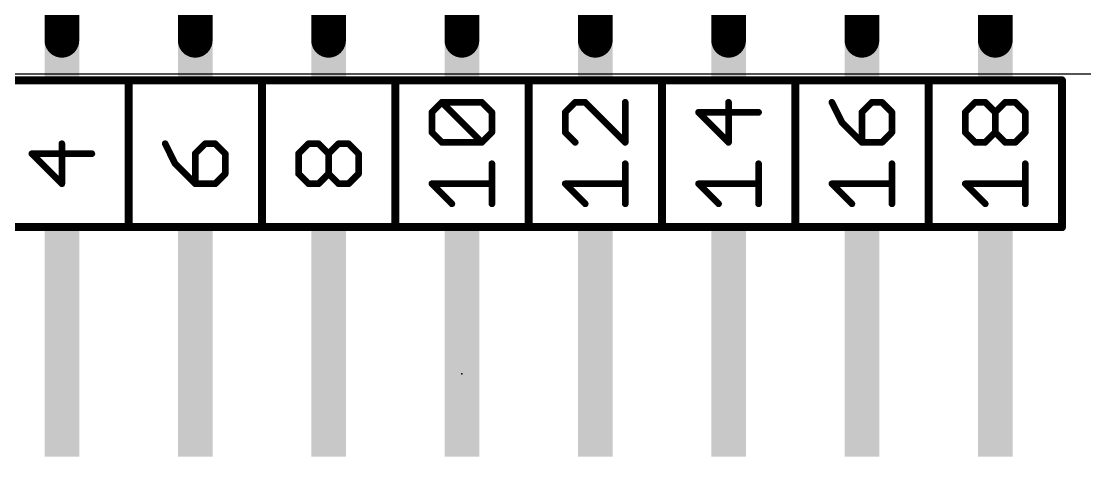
# Model space of a CAD drawing. Extents: x -50 to 50, y -5 to 146.
# Drawn here: x -8.39 to 11.86, y 88.6 to 96.88 of the extents above; entities that cross this region are included whole.
import ezdxf

# ---------------------------------------------------------------- set-up
doc = ezdxf.new("R2010")
doc.units = 0
for name, color, linetype in [('20', 7, 'CONTINUOUS'), ('21', 253, 'CONTINUOUS'), ('23', 7, 'CONTINUOUS'), ('51', 253, 'CONTINUOUS')]:
    doc.layers.add(name, color=color, linetype=linetype)

# ---------------------------------------------------------------- blocks, each defined once
blk = doc.blocks.new('RECT')
blk.add_solid([(-0.5, -0.5), (0.5, -0.5), (-0.5, 0.5), (0.5, 0.5)])

msp = doc.modelspace()

# ---------------------------------------------------------------- linework, layer by layer
at = {"layer": '20'}
msp.add_line((-20.32, 95.885), (20.32, 95.885), dxfattribs=at)
at = {"layer": '21'}
for points, const_width in [([(-7.62, 96.52), (-7.62, 101.219)], 0.6604), ([(-5.08, 96.52), (-5.08, 101.219)], 0.6604), ([(-2.54, 96.52), (-2.54, 101.219)], 0.6604), ([(0, 96.52), (0, 101.219)], 0.6604), ([(2.54, 96.52), (2.54, 101.219)], 0.6604), ([(5.08, 96.52), (5.08, 101.219)], 0.6604), ([(7.62, 96.52), (7.62, 101.219)], 0.6604), ([(10.16, 96.52), (10.16, 101.219)], 0.6604), ([(-8.89, 95.758), (-6.35, 95.758)], 0.1524), ([(-6.35, 95.758), (-3.81, 95.758)], 0.1524), ([(-6.35, 92.964), (-6.35, 95.758)], 0.1524), ([(-3.81, 92.964), (-3.81, 95.758)], 0.1524), ([(-3.81, 95.758), (-1.27, 95.758)], 0.1524), ([(-1.27, 92.964), (-1.27, 95.758)], 0.1524), ([(-1.27, 95.758), (1.27, 95.758)], 0.1524), ([(1.27, 95.758), (3.81, 95.758)], 0.1524), ([(1.27, 92.964), (1.27, 95.758)], 0.1524), ([(3.81, 92.964), (3.81, 95.758)], 0.1524), ([(3.81, 95.758), (6.35, 95.758)], 0.1524), ([(6.35, 95.758), (8.89, 95.758)], 0.1524), ([(6.35, 92.964), (6.35, 95.758)], 0.1524), ([(8.89, 92.964), (8.89, 95.758)], 0.1524), ([(8.89, 95.758), (11.43, 95.758)], 0.1524), ([(11.43, 92.964), (11.43, 95.758)], 0.1524), ([(-0.5724, 95.1497), (-0.3818, 95.3404)], 0.127), ([(-0.5724, 94.7684), (-0.5724, 95.1497)], 0.127), ([(-0.3818, 95.3404), (0.3809, 95.3404)], 0.127), ([(0.3809, 94.5778), (-0.3818, 95.3404)], 0.127), ([(0.3809, 95.3404), (0.5715, 95.1497)], 0.127), ([(0.5715, 95.1497), (0.5715, 94.7684)], 0.127), ([(2.1582, 95.3404), (1.9676, 95.1497)], 0.127), ([(1.9676, 95.1497), (1.9676, 94.7684)], 0.127), ([(2.3489, 95.3404), (2.1582, 95.3404)], 0.127), ([(3.1115, 94.5778), (2.3489, 95.3404)], 0.127), ([(3.1115, 95.3404), (3.1115, 94.5778)], 0.127), ([(5.6515, 95.1497), (4.5076, 95.1497)], 0.127), ([(4.5076, 95.1497), (5.0796, 94.5778)], 0.127), ([(5.0796, 94.5778), (5.0796, 95.3404)], 0.127), ([(7.0476, 95.3404), (7.2382, 94.9591)], 0.127), ([(7.8102, 95.3404), (7.6196, 95.1497)], 0.127), ([(7.6196, 95.1497), (7.6196, 94.5778)], 0.127), ([(8.0009, 95.3404), (7.8102, 95.3404)], 0.127), ([(8.1915, 95.1497), (8.0009, 95.3404)], 0.127), ([(8.1915, 94.7684), (8.1915, 95.1497)], 0.127), ([(9.5876, 95.1497), (9.7782, 95.3404)], 0.127), ([(9.5876, 94.7684), (9.5876, 95.1497)], 0.127), ([(9.7782, 95.3404), (9.9689, 95.3404)], 0.127), ([(9.9689, 95.3404), (10.1596, 95.1497)], 0.127), ([(10.1596, 95.1497), (10.3502, 95.3404)], 0.127), ([(10.1596, 94.7684), (10.1596, 95.1497)], 0.127), ([(10.3502, 95.3404), (10.5409, 95.3404)], 0.127), ([(10.5409, 95.3404), (10.7315, 95.1497)], 0.127), ([(10.7315, 95.1497), (10.7315, 94.7684)], 0.127), ([(7.2382, 94.9591), (7.6196, 94.5778)], 0.127), ([(-0.3818, 94.5778), (-0.5724, 94.7684)], 0.127), ([(0.5715, 94.7684), (0.3809, 94.5778)], 0.127), ([(1.9676, 94.7684), (2.1582, 94.5778)], 0.127), ([(8.0009, 94.5778), (8.1915, 94.7684)], 0.127), ([(9.7782, 94.5778), (9.5876, 94.7684)], 0.127), ([(10.1596, 94.7684), (9.9689, 94.5778)], 0.127), ([(10.3502, 94.5778), (10.1596, 94.7684)], 0.127), ([(10.7315, 94.7684), (10.5409, 94.5778)], 0.127), ([(-7.6204, 93.7895), (-7.6204, 94.5521)], 0.127), ([(-5.6524, 94.5521), (-5.4618, 94.1708)], 0.127), ([(-4.8898, 94.5521), (-5.0804, 94.3614)], 0.127), ([(-4.6991, 94.5521), (-4.8898, 94.5521)], 0.127), ([(-4.5085, 94.3614), (-4.6991, 94.5521)], 0.127), ([(-3.1124, 94.3614), (-2.9218, 94.5521)], 0.127), ([(-2.9218, 94.5521), (-2.7311, 94.5521)], 0.127), ([(-2.7311, 94.5521), (-2.5404, 94.3614)], 0.127), ([(-2.5404, 94.3614), (-2.3498, 94.5521)], 0.127), ([(-2.3498, 94.5521), (-2.1591, 94.5521)], 0.127), ([(-2.1591, 94.5521), (-1.9685, 94.3614)], 0.127), ([(0.3809, 94.5778), (-0.3818, 94.5778)], 0.127), ([(7.6196, 94.5778), (8.0009, 94.5778)], 0.127), ([(9.9689, 94.5778), (9.7782, 94.5778)], 0.127), ([(10.5409, 94.5778), (10.3502, 94.5778)], 0.127), ([(-7.0485, 94.3614), (-8.1924, 94.3614)], 0.127), ([(-8.1924, 94.3614), (-7.6204, 93.7895)], 0.127), ([(-5.0804, 94.3614), (-5.0804, 93.7895)], 0.127), ([(-4.5085, 93.9801), (-4.5085, 94.3614)], 0.127), ([(-3.1124, 93.9801), (-3.1124, 94.3614)], 0.127), ([(-2.5404, 93.9801), (-2.5404, 94.3614)], 0.127), ([(-1.9685, 94.3614), (-1.9685, 93.9801)], 0.127), ([(-5.4618, 94.1708), (-5.0804, 93.7895)], 0.127), ([(0.5715, 93.4085), (0.5715, 94.1711)], 0.127), ([(3.1115, 93.4085), (3.1115, 94.1711)], 0.127), ([(5.6515, 93.4085), (5.6515, 94.1711)], 0.127), ([(8.1915, 93.4085), (8.1915, 94.1711)], 0.127), ([(10.7315, 93.4085), (10.7315, 94.1711)], 0.127), ([(-4.6991, 93.7895), (-4.5085, 93.9801)], 0.127), ([(-2.9218, 93.7895), (-3.1124, 93.9801)], 0.127), ([(-2.5404, 93.9801), (-2.7311, 93.7895)], 0.127), ([(-2.3498, 93.7895), (-2.5404, 93.9801)], 0.127), ([(-1.9685, 93.9801), (-2.1591, 93.7895)], 0.127), ([(-5.0804, 93.7895), (-4.6991, 93.7895)], 0.127), ([(-2.7311, 93.7895), (-2.9218, 93.7895)], 0.127), ([(-2.1591, 93.7895), (-2.3498, 93.7895)], 0.127), ([(-0.1911, 93.4085), (-0.5724, 93.7898)], 0.127), ([(-0.5724, 93.7898), (0.5715, 93.7898)], 0.127), ([(2.3489, 93.4085), (1.9676, 93.7898)], 0.127), ([(1.9676, 93.7898), (3.1115, 93.7898)], 0.127), ([(4.8889, 93.4085), (4.5076, 93.7898)], 0.127), ([(4.5076, 93.7898), (5.6515, 93.7898)], 0.127), ([(7.4289, 93.4085), (7.0476, 93.7898)], 0.127), ([(7.0476, 93.7898), (8.1915, 93.7898)], 0.127), ([(9.9689, 93.4085), (9.5876, 93.7898)], 0.127), ([(9.5876, 93.7898), (10.7315, 93.7898)], 0.127), ([(-8.89, 92.964), (-6.35, 92.964)], 0.1524), ([(-3.81, 92.964), (-6.35, 92.964)], 0.1524), ([(-1.27, 92.964), (-3.81, 92.964)], 0.1524), ([(1.27, 92.964), (-1.27, 92.964)], 0.1524), ([(3.81, 92.964), (1.27, 92.964)], 0.1524), ([(3.81, 92.964), (6.35, 92.964)], 0.1524), ([(8.89, 92.964), (6.35, 92.964)], 0.1524), ([(11.43, 92.964), (8.89, 92.964)], 0.1524)]:
    msp.add_lwpolyline(points, dxfattribs=dict(at, const_width=const_width))
for points, const_width in [([(-7.7851, 96.52, 1), (-7.4549, 96.52)], 0.3302), ([(-5.2451, 96.52, 1), (-4.9149, 96.52)], 0.3302), ([(-2.7051, 96.52, 1), (-2.3749, 96.52)], 0.3302), ([(-0.1651, 96.52, 1), (0.1651, 96.52)], 0.3302), ([(2.3749, 96.52, 1), (2.7051, 96.52)], 0.3302), ([(4.9149, 96.52, 1), (5.2451, 96.52)], 0.3302), ([(7.4549, 96.52, 1), (7.7851, 96.52)], 0.3302), ([(9.9949, 96.52, 1), (10.3251, 96.52)], 0.3302), ([(-6.35, 95.7961, 1), (-6.35, 95.7199)], 0.0762), ([(-6.3119, 95.758, 1), (-6.3881, 95.758)], 0.0762), ([(-6.35, 95.7199, 1), (-6.35, 95.7961)], 0.0762), ([(-3.7719, 95.758, 1), (-3.8481, 95.758)], 0.0762), ([(-3.81, 95.7961, 1), (-3.81, 95.7199)], 0.0762), ([(-3.81, 95.7199, 1), (-3.81, 95.7961)], 0.0762), ([(-1.2319, 95.758, 1), (-1.3081, 95.758)], 0.0762), ([(-1.27, 95.7961, 1), (-1.27, 95.7199)], 0.0762), ([(-1.27, 95.7199, 1), (-1.27, 95.7961)], 0.0762), ([(1.27, 95.7961, 1), (1.27, 95.7199)], 0.0762), ([(1.3081, 95.758, 1), (1.2319, 95.758)], 0.0762), ([(1.27, 95.7199, 1), (1.27, 95.7961)], 0.0762), ([(3.8481, 95.758, 1), (3.7719, 95.758)], 0.0762), ([(3.81, 95.7961, 1), (3.81, 95.7199)], 0.0762), ([(3.81, 95.7199, 1), (3.81, 95.7961)], 0.0762), ([(6.35, 95.7961, 1), (6.35, 95.7199)], 0.0762), ([(6.3881, 95.758, 1), (6.3119, 95.758)], 0.0762), ([(6.35, 95.7199, 1), (6.35, 95.7961)], 0.0762), ([(8.9281, 95.758, 1), (8.8519, 95.758)], 0.0762), ([(8.89, 95.7961, 1), (8.89, 95.7199)], 0.0762), ([(8.89, 95.7199, 1), (8.89, 95.7961)], 0.0762), ([(11.4681, 95.758, 1), (11.3919, 95.758)], 0.0762), ([(11.43, 95.7199, 1), (11.43, 95.7961)], 0.0762), ([(-0.5407, 95.1497, 1), (-0.6041, 95.1497)], 0.0635), ([(-0.3818, 95.3722, 1), (-0.3818, 95.3087)], 0.0635), ([(-0.3594, 95.3629, 1), (-0.4042, 95.3179)], 0.0635), ([(-0.3593, 95.318, 1), (-0.4043, 95.3628)], 0.0635), ([(0.4034, 95.3628, 1), (0.3584, 95.318)], 0.0635), ([(0.3809, 95.3087, 1), (0.3809, 95.3722)], 0.0635), ([(0.6033, 95.1497, 1), (0.5397, 95.1497)], 0.0635), ([(1.9993, 95.1497, 1), (1.9359, 95.1497)], 0.0635), ([(2.1582, 95.3722, 1), (2.1582, 95.3087)], 0.0635), ([(2.1807, 95.318, 1), (2.1357, 95.3628)], 0.0635), ([(2.3714, 95.3629, 1), (2.3264, 95.3179)], 0.0635), ([(2.3489, 95.3087, 1), (2.3489, 95.3722)], 0.0635), ([(3.1433, 95.3404, 1), (3.0797, 95.3404)], 0.0635), ([(4.5076, 95.1815, 1), (4.5076, 95.118)], 0.0635), ([(4.53, 95.1722, 1), (4.4852, 95.1272)], 0.0635), ([(5.1113, 95.3404, 1), (5.0479, 95.3404)], 0.0635), ([(5.6515, 95.118, 1), (5.6515, 95.1815)], 0.0635), ([(7.076, 95.3546, 1), (7.0192, 95.3262)], 0.0635), ([(7.6513, 95.1497, 1), (7.5879, 95.1497)], 0.0635), ([(7.8102, 95.3722, 1), (7.8102, 95.3087)], 0.0635), ([(7.8327, 95.318, 1), (7.7877, 95.3628)], 0.0635), ([(8.0234, 95.3628, 1), (7.9784, 95.318)], 0.0635), ([(8.0009, 95.3087, 1), (8.0009, 95.3722)], 0.0635), ([(8.2233, 95.1497, 1), (8.1597, 95.1497)], 0.0635), ([(9.6194, 95.1497, 1), (9.5558, 95.1497)], 0.0635), ([(9.7782, 95.3722, 1), (9.7782, 95.3087)], 0.0635), ([(9.8007, 95.318, 1), (9.7557, 95.3628)], 0.0635), ([(9.9914, 95.3629, 1), (9.9464, 95.3179)], 0.0635), ([(9.9689, 95.3087, 1), (9.9689, 95.3722)], 0.0635), ([(10.1914, 95.1497, 1), (10.1279, 95.1497)], 0.0635), ([(10.3502, 95.3722, 1), (10.3502, 95.3087)], 0.0635), ([(10.3727, 95.318, 1), (10.3277, 95.3628)], 0.0635), ([(10.5634, 95.3628, 1), (10.5184, 95.318)], 0.0635), ([(10.5409, 95.3087, 1), (10.5409, 95.3722)], 0.0635), ([(10.7633, 95.1497, 1), (10.6997, 95.1497)], 0.0635), ([(-0.5949, 95.1721, 1), (-0.5499, 95.1273)], 0.0635), ([(0.549, 95.1273, 1), (0.594, 95.1721)], 0.0635), ([(1.9451, 95.1721, 1), (1.9901, 95.1273)], 0.0635), ([(7.2606, 94.9816, 1), (7.2158, 94.9366)], 0.0635), ([(7.5971, 95.1721, 1), (7.6421, 95.1273)], 0.0635), ([(8.169, 95.1273, 1), (8.214, 95.1721)], 0.0635), ([(9.5651, 95.1721, 1), (9.6101, 95.1273)], 0.0635), ([(10.1371, 95.1721, 1), (10.1821, 95.1273)], 0.0635), ([(10.1371, 95.1272, 1), (10.1821, 95.1722)], 0.0635), ([(10.709, 95.1273, 1), (10.754, 95.1721)], 0.0635), ([(-0.5499, 94.7909, 1), (-0.5949, 94.7459)], 0.0635), ([(0.594, 94.7459, 1), (0.549, 94.7909)], 0.0635), ([(1.9901, 94.7909, 1), (1.9451, 94.7459)], 0.0635), ([(7.2098, 94.9449, 1), (7.2666, 94.9733)], 0.0635), ([(8.214, 94.7459, 1), (8.169, 94.7909)], 0.0635), ([(9.6101, 94.7909, 1), (9.5651, 94.7459)], 0.0635), ([(10.1821, 94.7909, 1), (10.1371, 94.7459)], 0.0635), ([(10.182, 94.7459, 1), (10.1372, 94.7909)], 0.0635), ([(10.754, 94.7459, 1), (10.709, 94.7909)], 0.0635), ([(-7.5887, 94.5521, 1), (-7.6521, 94.5521)], 0.0635), ([(-5.624, 94.5663, 1), (-5.6808, 94.5379)], 0.0635), ([(-4.8898, 94.5839, 1), (-4.8898, 94.5204)], 0.0635), ([(-4.8673, 94.5297, 1), (-4.9123, 94.5745)], 0.0635), ([(-4.6766, 94.5745, 1), (-4.7216, 94.5297)], 0.0635), ([(-4.6991, 94.5204, 1), (-4.6991, 94.5839)], 0.0635), ([(-2.9218, 94.5839, 1), (-2.9218, 94.5204)], 0.0635), ([(-2.8993, 94.5297, 1), (-2.9443, 94.5745)], 0.0635), ([(-2.7086, 94.5746, 1), (-2.7536, 94.5296)], 0.0635), ([(-2.7311, 94.5204, 1), (-2.7311, 94.5839)], 0.0635), ([(-2.3498, 94.5839, 1), (-2.3498, 94.5204)], 0.0635), ([(-2.3273, 94.5297, 1), (-2.3723, 94.5745)], 0.0635), ([(-2.1366, 94.5745, 1), (-2.1816, 94.5297)], 0.0635), ([(-2.1591, 94.5204, 1), (-2.1591, 94.5839)], 0.0635), ([(-0.6041, 94.7684, 1), (-0.5407, 94.7684)], 0.0635), ([(-0.3818, 94.6096, 1), (-0.3818, 94.5461)], 0.0635), ([(-0.4043, 94.5553, 1), (-0.3593, 94.6003)], 0.0635), ([(0.3584, 94.6003, 1), (0.4034, 94.5553)], 0.0635), ([(0.3585, 94.5553, 1), (0.4033, 94.6003)], 0.0635), ([(0.3809, 94.5461, 1), (0.3809, 94.6096)], 0.0635), ([(0.5397, 94.7684, 1), (0.6033, 94.7684)], 0.0635), ([(1.9359, 94.7684, 1), (1.9993, 94.7684)], 0.0635), ([(2.1357, 94.5553, 1), (2.1807, 94.6003)], 0.0635), ([(3.0797, 94.5778, 1), (3.1433, 94.5778)], 0.0635), ([(3.089, 94.5553, 1), (3.134, 94.6003)], 0.0635), ([(5.0479, 94.5778, 1), (5.1113, 94.5778)], 0.0635), ([(5.0572, 94.5553, 1), (5.102, 94.6003)], 0.0635), ([(7.6196, 94.6096, 1), (7.6196, 94.5461)], 0.0635), ([(7.5879, 94.5778, 1), (7.6513, 94.5778)], 0.0635), ([(7.5972, 94.5553, 1), (7.642, 94.6003)], 0.0635), ([(7.9784, 94.6003, 1), (8.0234, 94.5553)], 0.0635), ([(8.0009, 94.5461, 1), (8.0009, 94.6096)], 0.0635), ([(8.1597, 94.7684, 1), (8.2233, 94.7684)], 0.0635), ([(9.5558, 94.7684, 1), (9.6194, 94.7684)], 0.0635), ([(9.7782, 94.6096, 1), (9.7782, 94.5461)], 0.0635), ([(9.7557, 94.5553, 1), (9.8007, 94.6003)], 0.0635), ([(9.9465, 94.6003, 1), (9.9913, 94.5553)], 0.0635), ([(9.9689, 94.5461, 1), (9.9689, 94.6096)], 0.0635), ([(10.1279, 94.7684, 1), (10.1914, 94.7684)], 0.0635), ([(10.3502, 94.6096, 1), (10.3502, 94.5461)], 0.0635), ([(10.3277, 94.5553, 1), (10.3727, 94.6003)], 0.0635), ([(10.5184, 94.6003, 1), (10.5634, 94.5553)], 0.0635), ([(10.5409, 94.5461, 1), (10.5409, 94.6096)], 0.0635), ([(10.6997, 94.7684, 1), (10.7633, 94.7684)], 0.0635), ([(-8.1924, 94.3932, 1), (-8.1924, 94.3297)], 0.0635), ([(-8.17, 94.3839, 1), (-8.2148, 94.3389)], 0.0635), ([(-7.0485, 94.3297, 1), (-7.0485, 94.3932)], 0.0635), ([(-5.1029, 94.3838, 1), (-5.0579, 94.339)], 0.0635), ([(-5.0487, 94.3614, 1), (-5.1121, 94.3614)], 0.0635), ([(-4.4768, 94.3614, 1), (-4.5403, 94.3614)], 0.0635), ([(-4.531, 94.339, 1), (-4.486, 94.3838)], 0.0635), ([(-3.0806, 94.3614, 1), (-3.1442, 94.3614)], 0.0635), ([(-3.1349, 94.3838, 1), (-3.0899, 94.339)], 0.0635), ([(-2.5086, 94.3614, 1), (-2.5722, 94.3614)], 0.0635), ([(-2.5629, 94.3838, 1), (-2.5179, 94.339)], 0.0635), ([(-2.5629, 94.3389, 1), (-2.5179, 94.3839)], 0.0635), ([(-1.9368, 94.3614, 1), (-2.0003, 94.3614)], 0.0635), ([(-1.991, 94.339, 1), (-1.946, 94.3838)], 0.0635), ([(-5.4394, 94.1933, 1), (-5.4842, 94.1483)], 0.0635), ([(-5.4902, 94.1566, 1), (-5.4334, 94.185)], 0.0635), ([(0.6033, 94.1711, 1), (0.5397, 94.1711)], 0.0635), ([(3.1433, 94.1711, 1), (3.0797, 94.1711)], 0.0635), ([(5.6833, 94.1711, 1), (5.6198, 94.1711)], 0.0635), ([(8.2233, 94.1711, 1), (8.1597, 94.1711)], 0.0635), ([(10.7633, 94.1711, 1), (10.6997, 94.1711)], 0.0635), ([(-4.5403, 93.9801, 1), (-4.4768, 93.9801)], 0.0635), ([(-4.486, 93.9576, 1), (-4.531, 94.0026)], 0.0635), ([(-3.0899, 94.0026, 1), (-3.1349, 93.9576)], 0.0635), ([(-3.1442, 93.9801, 1), (-3.0806, 93.9801)], 0.0635), ([(-2.5179, 94.0026, 1), (-2.5629, 93.9576)], 0.0635), ([(-2.5722, 93.9801, 1), (-2.5086, 93.9801)], 0.0635), ([(-2.518, 93.9576, 1), (-2.5628, 94.0026)], 0.0635), ([(-2.0003, 93.9801, 1), (-1.9368, 93.9801)], 0.0635), ([(-1.946, 93.9576, 1), (-1.991, 94.0026)], 0.0635), ([(-7.6521, 93.7895, 1), (-7.5887, 93.7895)], 0.0635), ([(-7.6428, 93.767, 1), (-7.598, 93.812)], 0.0635), ([(-5.0804, 93.8213, 1), (-5.0804, 93.7578)], 0.0635), ([(-5.1121, 93.7895, 1), (-5.0487, 93.7895)], 0.0635), ([(-5.1028, 93.767, 1), (-5.058, 93.812)], 0.0635), ([(-4.7216, 93.812, 1), (-4.6766, 93.767)], 0.0635), ([(-4.6991, 93.7578, 1), (-4.6991, 93.8213)], 0.0635), ([(-2.9218, 93.8213, 1), (-2.9218, 93.7578)], 0.0635), ([(-2.9443, 93.767, 1), (-2.8993, 93.812)], 0.0635), ([(-2.7535, 93.812, 1), (-2.7087, 93.767)], 0.0635), ([(-2.7311, 93.7578, 1), (-2.7311, 93.8213)], 0.0635), ([(-2.3498, 93.8213, 1), (-2.3498, 93.7578)], 0.0635), ([(-2.3723, 93.767, 1), (-2.3273, 93.812)], 0.0635), ([(-2.1816, 93.812, 1), (-2.1366, 93.767)], 0.0635), ([(-2.1591, 93.7578, 1), (-2.1591, 93.8213)], 0.0635), ([(-0.5499, 93.8123, 1), (-0.5949, 93.7673)], 0.0635), ([(-0.5724, 93.8216, 1), (-0.5724, 93.758)], 0.0635), ([(0.5715, 93.758, 1), (0.5715, 93.8216)], 0.0635), ([(1.9901, 93.8123, 1), (1.9451, 93.7673)], 0.0635), ([(1.9676, 93.8216, 1), (1.9676, 93.758)], 0.0635), ([(3.1115, 93.758, 1), (3.1115, 93.8216)], 0.0635), ([(4.5301, 93.8123, 1), (4.4851, 93.7673)], 0.0635), ([(4.5076, 93.8216, 1), (4.5076, 93.758)], 0.0635), ([(5.6515, 93.758, 1), (5.6515, 93.8216)], 0.0635), ([(7.0701, 93.8123, 1), (7.0251, 93.7673)], 0.0635), ([(7.0476, 93.8216, 1), (7.0476, 93.758)], 0.0635), ([(8.1915, 93.758, 1), (8.1915, 93.8216)], 0.0635), ([(9.6101, 93.8123, 1), (9.5651, 93.7673)], 0.0635), ([(9.5876, 93.8216, 1), (9.5876, 93.758)], 0.0635), ([(10.7315, 93.758, 1), (10.7315, 93.8216)], 0.0635), ([(-0.2136, 93.386, 1), (-0.1686, 93.431)], 0.0635), ([(0.5397, 93.4085, 1), (0.6033, 93.4085)], 0.0635), ([(2.3264, 93.386, 1), (2.3714, 93.431)], 0.0635), ([(3.0797, 93.4085, 1), (3.1433, 93.4085)], 0.0635), ([(4.8664, 93.386, 1), (4.9114, 93.431)], 0.0635), ([(5.6198, 93.4085, 1), (5.6833, 93.4085)], 0.0635), ([(7.4064, 93.386, 1), (7.4514, 93.431)], 0.0635), ([(8.1597, 93.4085, 1), (8.2233, 93.4085)], 0.0635), ([(9.9464, 93.386, 1), (9.9914, 93.431)], 0.0635), ([(10.6997, 93.4085, 1), (10.7633, 93.4085)], 0.0635), ([(-6.35, 93.0021, 1), (-6.35, 92.9259)], 0.0762), ([(-6.3881, 92.964, 1), (-6.3119, 92.964)], 0.0762), ([(-6.35, 92.9259, 1), (-6.35, 93.0021)], 0.0762), ([(-3.81, 93.0021, 1), (-3.81, 92.9259)], 0.0762), ([(-3.8481, 92.964, 1), (-3.7719, 92.964)], 0.0762), ([(-3.81, 92.9259, 1), (-3.81, 93.0021)], 0.0762), ([(-1.27, 93.0021, 1), (-1.27, 92.9259)], 0.0762), ([(-1.3081, 92.964, 1), (-1.2319, 92.964)], 0.0762), ([(-1.27, 92.9259, 1), (-1.27, 93.0021)], 0.0762), ([(1.27, 93.0021, 1), (1.27, 92.9259)], 0.0762), ([(1.2319, 92.964, 1), (1.3081, 92.964)], 0.0762), ([(1.27, 92.9259, 1), (1.27, 93.0021)], 0.0762), ([(3.81, 93.0021, 1), (3.81, 92.9259)], 0.0762), ([(3.7719, 92.964, 1), (3.8481, 92.964)], 0.0762), ([(3.81, 92.9259, 1), (3.81, 93.0021)], 0.0762), ([(6.35, 93.0021, 1), (6.35, 92.9259)], 0.0762), ([(6.3119, 92.964, 1), (6.3881, 92.964)], 0.0762), ([(6.35, 92.9259, 1), (6.35, 93.0021)], 0.0762), ([(8.89, 93.0021, 1), (8.89, 92.9259)], 0.0762), ([(8.8519, 92.964, 1), (8.9281, 92.964)], 0.0762), ([(8.89, 92.9259, 1), (8.89, 93.0021)], 0.0762), ([(11.3919, 92.964, 1), (11.4681, 92.964)], 0.0762), ([(11.43, 92.9259, 1), (11.43, 93.0021)], 0.0762)]:
    msp.add_lwpolyline(points, format="xyb", dxfattribs=dict(at, const_width=const_width))
at = {"layer": '23'}
msp.add_point((0, 90.17), dxfattribs=at)

# ---------------------------------------------------------------- block references
at = {"layer": '21', "xscale": 0.6604}
for p, yscale in [((-7.62, 96.139), 0.762), ((-5.08, 96.139), 0.762), ((-2.54, 96.139), 0.762), ((0, 96.139), 0.762), ((2.54, 96.139), 0.762), ((5.08, 96.139), 0.762), ((7.62, 96.139), 0.762), ((10.16, 96.139), 0.762), ((-7.62, 92.6338), 0.6604), ((-5.08, 92.6338), 0.6604), ((-2.54, 92.6338), 0.6604), ((0, 92.6338), 0.6604), ((2.54, 92.6338), 0.6604), ((5.08, 92.6338), 0.6604), ((7.62, 92.6338), 0.6604), ((10.16, 92.6338), 0.6604), ((-7.62, 90.17), 0.8128), ((-5.08, 90.17), 0.8128), ((-2.54, 90.17), 0.8128), ((0, 90.17), 0.8128), ((2.54, 90.17), 0.8128), ((5.08, 90.17), 0.8128), ((7.62, 90.17), 0.8128), ((10.16, 90.17), 0.8128)]:
    msp.add_blockref('RECT', p, dxfattribs=dict(at, yscale=yscale))
at = {"layer": '51', "xscale": 0.6604}
for p, yscale in [((-7.62, 91.44), 1.7272), ((-5.08, 91.44), 1.7272), ((-2.54, 91.44), 1.7272), ((0, 91.44), 1.7272), ((2.54, 91.44), 1.7272), ((5.08, 91.44), 1.7272), ((7.62, 91.44), 1.7272), ((10.16, 91.44), 1.7272), ((-7.62, 89.1794), 1.1684), ((-5.08, 89.1794), 1.1684), ((-2.54, 89.1794), 1.1684), ((0, 89.1794), 1.1684), ((2.54, 89.1794), 1.1684), ((5.08, 89.1794), 1.1684), ((7.62, 89.1794), 1.1684), ((10.16, 89.1794), 1.1684)]:
    msp.add_blockref('RECT', p, dxfattribs=dict(at, yscale=yscale))

doc.saveas('drawing.dxf')
